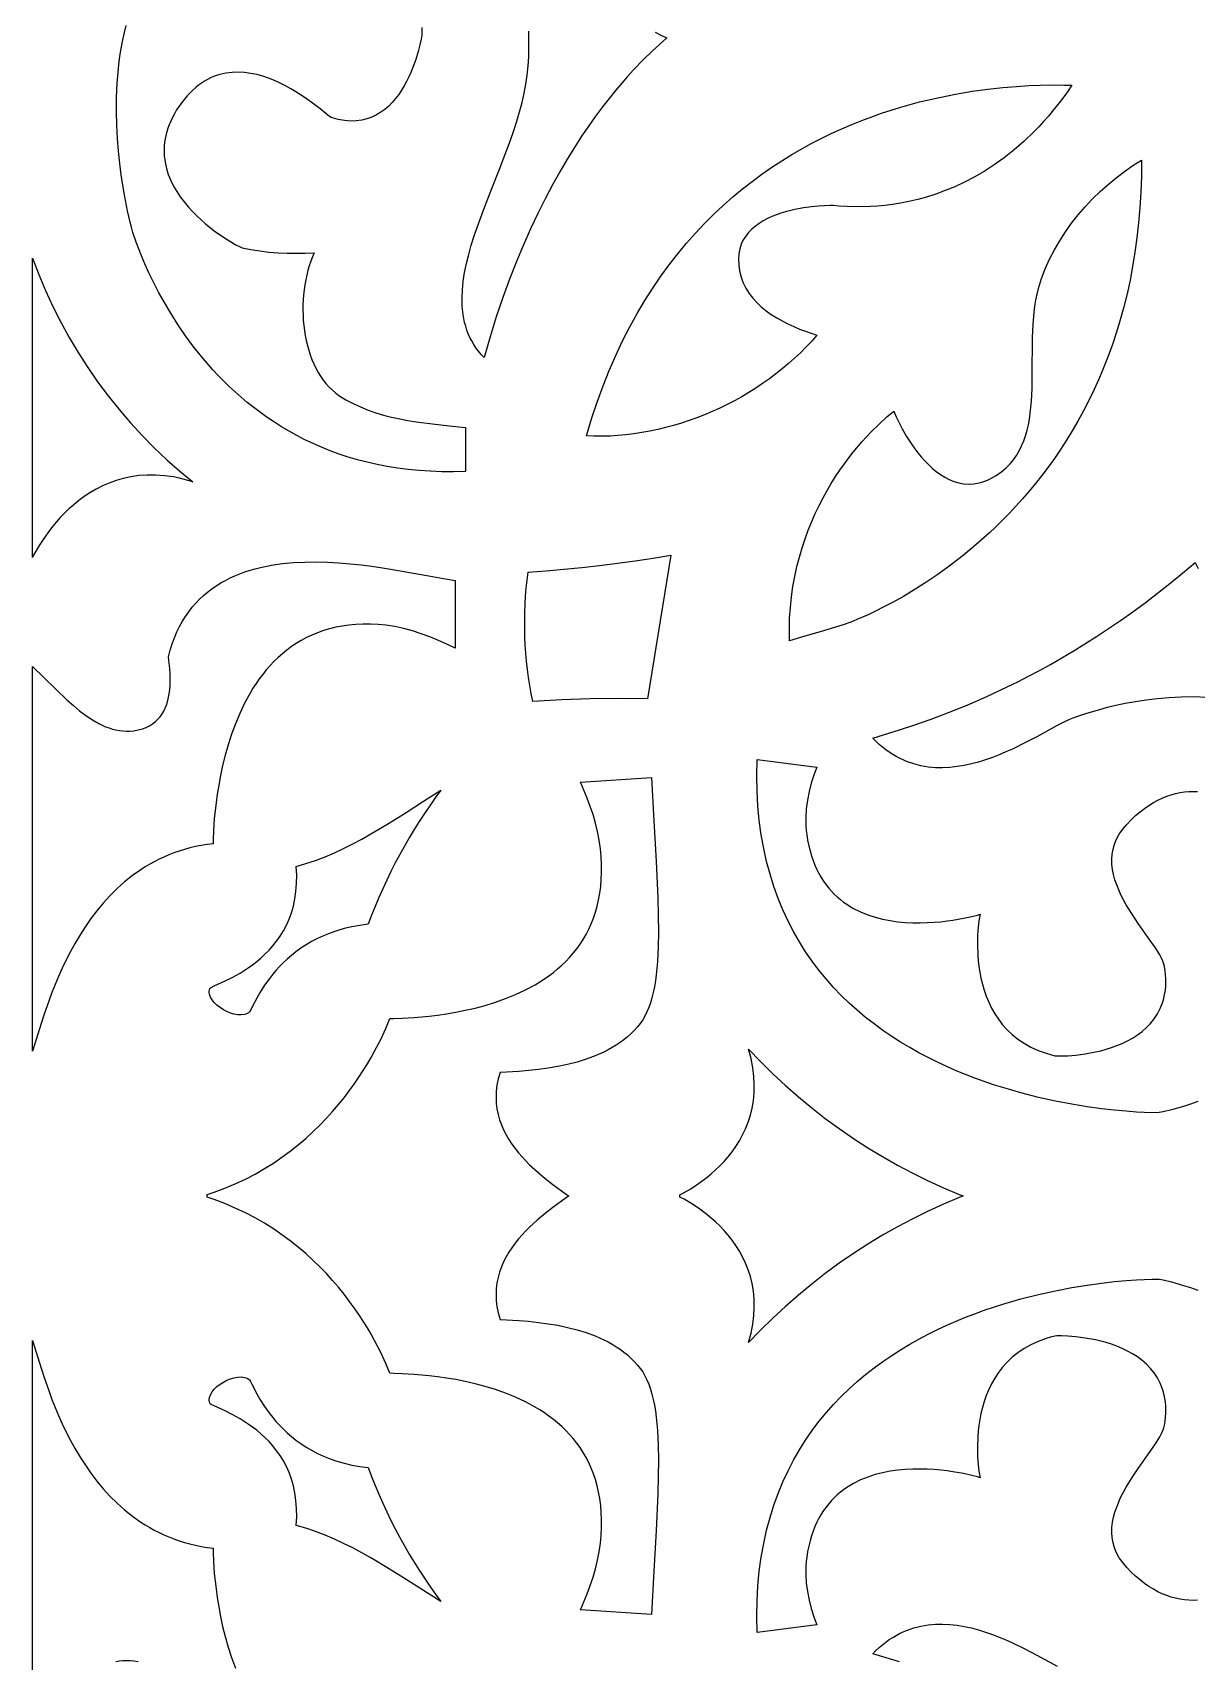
# Model space of a CAD drawing. Extents: x -270 to 270, y -847 to 847.
# Drawn here: x -67.5 to -10.8, y 245.7 to 325 of the extents above; entities that cross this region are included whole.
import ezdxf

# ---------------------------------------------------------------- set-up
doc = ezdxf.new("R2010")
doc.units = 0
doc.layers.add('LAYER_1', color=18, linetype='CONTINUOUS')

msp = doc.modelspace()

# ---------------------------------------------------------------- linework, layer by layer
at = {"layer": 'LAYER_1'}
for points in [[(-48.543, 325.215), (-48.538, 324.921), (-48.548, 324.829), (-48.581, 324.639), (-48.638, 324.369), (-48.724, 324.034), (-48.84, 323.65), (-48.99, 323.233), (-49.078, 323.018), (-49.176, 322.8), (-49.283, 322.582), (-49.401, 322.367), (-49.529, 322.155), (-49.668, 321.949), (-49.819, 321.751), (-49.98, 321.563), (-50.154, 321.387), (-50.34, 321.225), (-50.538, 321.08), (-50.75, 320.952), (-50.975, 320.844), (-51.213, 320.758), (-51.465, 320.697), (-51.732, 320.661), (-52.014, 320.654), (-52.31, 320.677), (-52.622, 320.732), (-52.95, 320.821), (-53.042, 320.883), (-53.224, 321.03), (-53.488, 321.242), (-53.824, 321.501), (-54.224, 321.788), (-54.679, 322.083), (-54.925, 322.229), (-55.181, 322.369), (-55.446, 322.502), (-55.72, 322.625), (-56.002, 322.737), (-56.29, 322.834), (-56.582, 322.915), (-56.879, 322.977), (-57.179, 323.017), (-57.481, 323.034), (-57.783, 323.024), (-58.085, 322.986), (-58.386, 322.918), (-58.536, 322.871), (-58.685, 322.816), (-58.833, 322.752), (-58.98, 322.679), (-59.125, 322.596), (-59.27, 322.504), (-59.413, 322.401), (-59.555, 322.288), (-59.694, 322.165), (-59.832, 322.03), (-59.969, 321.885), (-60.102, 321.727), (-60.234, 321.559), (-60.364, 321.377), (-60.483, 321.194), (-60.591, 321.013), (-60.688, 320.833), (-60.774, 320.655), (-60.848, 320.478), (-60.913, 320.303), (-60.967, 320.13), (-61.011, 319.958), (-61.046, 319.788), (-61.072, 319.621), (-61.088, 319.455), (-61.096, 319.29), (-61.088, 318.968), (-61.049, 318.654), (-60.981, 318.349), (-60.888, 318.053), (-60.771, 317.765), (-60.633, 317.488), (-60.477, 317.22), (-60.305, 316.963), (-60.12, 316.716), (-59.923, 316.481), (-59.718, 316.256), (-59.507, 316.044), (-59.293, 315.843), (-59.077, 315.655), (-58.651, 315.317), (-58.251, 315.032), (-57.895, 314.804), (-57.604, 314.634), (-57.397, 314.526), (-57.294, 314.483), (-56.862, 314.396), (-56.426, 314.329), (-55.987, 314.279), (-55.546, 314.246), (-55.104, 314.227), (-54.662, 314.221), (-54.22, 314.227), (-53.779, 314.242), (-53.868, 314.04), (-53.949, 313.83), (-54.023, 313.612), (-54.089, 313.389), (-54.147, 313.159), (-54.198, 312.925), (-54.241, 312.686), (-54.275, 312.444), (-54.302, 312.198), (-54.321, 311.95), (-54.332, 311.701), (-54.334, 311.45), (-54.328, 311.2), (-54.314, 310.95), (-54.292, 310.7), (-54.261, 310.453), (-54.222, 310.208), (-54.174, 309.967), (-54.118, 309.729), (-54.053, 309.495), (-53.979, 309.267), (-53.897, 309.045), (-53.806, 308.83), (-53.705, 308.621), (-53.596, 308.421), (-53.478, 308.229), (-53.351, 308.047), (-53.215, 307.875), (-53.069, 307.713), (-52.914, 307.563), (-52.75, 307.425), (-52.576, 307.3), (-52.237, 307.089), (-51.887, 306.901), (-51.528, 306.734), (-51.159, 306.587), (-50.783, 306.457), (-50.401, 306.343), (-50.012, 306.244), (-49.619, 306.158), (-49.222, 306.083), (-48.822, 306.017), (-48.018, 305.91), (-47.215, 305.822), (-46.42, 305.74), (-46.42, 303.597), (-47.003, 303.582), (-47.572, 303.583), (-48.129, 303.602), (-48.672, 303.638), (-49.203, 303.689), (-49.721, 303.755), (-50.227, 303.836), (-50.721, 303.931), (-51.202, 304.04), (-51.671, 304.162), (-52.128, 304.297), (-52.573, 304.444), (-53.007, 304.602), (-53.429, 304.772), (-53.839, 304.952), (-54.238, 305.142), (-54.626, 305.341), (-55.003, 305.549), (-55.369, 305.766), (-55.725, 305.99), (-56.069, 306.222), (-56.404, 306.46), (-56.727, 306.705), (-57.041, 306.955), (-57.344, 307.21), (-57.638, 307.47), (-57.921, 307.734), (-58.195, 308.002), (-58.459, 308.272), (-58.714, 308.546), (-59.196, 309.097), (-59.641, 309.652), (-60.051, 310.206), (-60.427, 310.755), (-60.77, 311.294), (-61.081, 311.82), (-61.361, 312.328), (-61.611, 312.814), (-61.832, 313.273), (-62.025, 313.702), (-62.192, 314.096), (-62.449, 314.76), (-62.611, 315.234), (-62.688, 315.482), (-62.754, 315.739), (-62.875, 316.277), (-63.025, 317.057), (-63.103, 317.526), (-63.179, 318.04), (-63.249, 318.595), (-63.311, 319.185), (-63.361, 319.807), (-63.395, 320.455), (-63.411, 321.124), (-63.406, 321.809), (-63.376, 322.505), (-63.318, 323.208), (-63.277, 323.56), (-63.228, 323.912), (-63.171, 324.263), (-63.105, 324.613), (-63.029, 324.96), (-62.944, 325.305)], [(-37.172, 324.99), (-36.875, 324.824), (-36.614, 324.703), (-36.99, 324.365), (-37.328, 324.055), (-37.75, 323.644), (-38.248, 323.127), (-38.521, 322.827), (-38.808, 322.5), (-39.109, 322.144), (-39.421, 321.758), (-39.744, 321.343), (-40.076, 320.897), (-40.416, 320.42), (-40.762, 319.912), (-41.113, 319.371), (-41.468, 318.797), (-41.825, 318.19), (-42.183, 317.549), (-42.54, 316.873), (-42.896, 316.162), (-43.248, 315.415), (-43.596, 314.632), (-43.938, 313.812), (-44.273, 312.955), (-44.599, 312.059), (-44.915, 311.124), (-45.22, 310.15), (-45.512, 309.137), (-45.654, 309.292), (-45.784, 309.452), (-45.904, 309.615), (-46.013, 309.782), (-46.111, 309.952), (-46.199, 310.125), (-46.278, 310.302), (-46.346, 310.482), (-46.406, 310.664), (-46.456, 310.85), (-46.498, 311.039), (-46.531, 311.231), (-46.573, 311.622), (-46.584, 312.023), (-46.567, 312.434), (-46.523, 312.854), (-46.456, 313.281), (-46.366, 313.716), (-46.257, 314.158), (-46.131, 314.606), (-45.989, 315.059), (-45.835, 315.517), (-45.496, 316.443), (-45.132, 317.379), (-44.76, 318.319), (-44.399, 319.259), (-44.228, 319.726), (-44.066, 320.191), (-43.915, 320.653), (-43.778, 321.111), (-43.657, 321.565), (-43.554, 322.013), (-43.471, 322.455), (-43.411, 322.891), (-43.367, 323.34), (-43.338, 323.779), (-43.324, 324.208), (-43.323, 324.627), (-43.335, 325.036)], [(-10.314, 292.595), (-10.941, 292.616), (-11.553, 292.61), (-12.147, 292.58), (-12.72, 292.531), (-13.269, 292.464), (-13.79, 292.384), (-14.281, 292.294), (-14.739, 292.197), (-15.16, 292.097), (-15.541, 291.996), (-16.174, 291.809), (-16.611, 291.662), (-16.829, 291.583), (-16.997, 291.515), (-17.181, 291.431), (-17.597, 291.219), (-18.597, 290.677), (-19.168, 290.379), (-19.777, 290.082), (-20.094, 289.939), (-20.419, 289.803), (-20.75, 289.674), (-21.086, 289.556), (-21.428, 289.45), (-21.773, 289.358), (-22.122, 289.281), (-22.473, 289.223), (-22.825, 289.184), (-23.179, 289.167), (-23.532, 289.174), (-23.885, 289.206), (-24.236, 289.266), (-24.585, 289.355), (-24.931, 289.476), (-25.102, 289.548), (-25.272, 289.63), (-25.441, 289.72), (-25.609, 289.819), (-25.775, 289.927), (-25.94, 290.045), (-26.103, 290.173), (-26.265, 290.31), (-26.424, 290.458), (-26.582, 290.616), (-25.28, 291.012), (-24.537, 291.257), (-23.737, 291.538), (-22.884, 291.858), (-21.98, 292.224), (-21.028, 292.637), (-20.033, 293.102), (-19.52, 293.355), (-18.997, 293.623), (-18.465, 293.906), (-17.924, 294.204), (-17.374, 294.518), (-16.816, 294.849), (-16.251, 295.196), (-15.678, 295.561), (-15.098, 295.944), (-14.512, 296.346), (-13.919, 296.766), (-13.321, 297.206), (-12.717, 297.665), (-12.109, 298.145), (-11.496, 298.646), (-10.879, 299.168), (-10.727, 298.874)], [(-10.741, 272.916), (-11.112, 272.788), (-11.452, 272.678), (-12.028, 272.513), (-12.431, 272.414), (-12.628, 272.379), (-12.995, 272.377), (-13.74, 272.408), (-14.236, 272.444), (-14.805, 272.497), (-15.44, 272.569), (-16.135, 272.666), (-16.881, 272.788), (-17.673, 272.939), (-18.502, 273.122), (-19.362, 273.34), (-20.247, 273.596), (-20.696, 273.739), (-21.148, 273.892), (-21.602, 274.057), (-22.058, 274.233), (-22.515, 274.42), (-22.972, 274.62), (-23.428, 274.832), (-23.881, 275.057), (-24.332, 275.295), (-24.779, 275.546), (-25.222, 275.812), (-25.659, 276.091), (-26.089, 276.385), (-26.513, 276.695), (-26.928, 277.019), (-27.334, 277.36), (-27.731, 277.716), (-28.116, 278.089), (-28.49, 278.479), (-28.852, 278.886), (-29.2, 279.31), (-29.534, 279.753), (-29.852, 280.213), (-30.155, 280.693), (-30.441, 281.191), (-30.708, 281.709), (-30.958, 282.247), (-31.187, 282.805), (-31.396, 283.383), (-31.584, 283.983), (-31.75, 284.603), (-31.892, 285.245), (-32.011, 285.909), (-32.105, 286.596), (-32.173, 287.305), (-32.214, 288.038), (-32.228, 288.794), (-32.213, 289.573), (-29.302, 289.206), (-29.449, 288.816), (-29.576, 288.415), (-29.682, 288.006), (-29.763, 287.59), (-29.817, 287.17), (-29.842, 286.75), (-29.836, 286.331), (-29.82, 286.123), (-29.796, 285.917), (-29.751, 285.64), (-29.697, 285.375), (-29.635, 285.122), (-29.564, 284.879), (-29.485, 284.647), (-29.397, 284.427), (-29.303, 284.216), (-29.201, 284.016), (-29.091, 283.825), (-28.976, 283.645), (-28.854, 283.474), (-28.725, 283.312), (-28.591, 283.159), (-28.452, 283.015), (-28.307, 282.88), (-28.158, 282.753), (-28.004, 282.634), (-27.846, 282.523), (-27.684, 282.42), (-27.518, 282.325), (-27.178, 282.155), (-26.826, 282.012), (-26.466, 281.895), (-26.101, 281.801), (-25.732, 281.728), (-25.363, 281.676), (-24.995, 281.642), (-24.631, 281.623), (-24.274, 281.619), (-23.926, 281.628), (-23.589, 281.647), (-23.266, 281.675), (-22.96, 281.71), (-22.673, 281.751), (-22.165, 281.839), (-21.763, 281.927), (-21.485, 282), (-21.352, 282.041), (-21.411, 281.72), (-21.447, 281.409), (-21.474, 281.017), (-21.484, 280.558), (-21.466, 280.046), (-21.444, 279.775), (-21.412, 279.495), (-21.368, 279.21), (-21.311, 278.92), (-21.24, 278.628), (-21.155, 278.335), (-21.053, 278.044), (-20.934, 277.755), (-20.796, 277.47), (-20.638, 277.192), (-20.459, 276.922), (-20.258, 276.662), (-20.034, 276.413), (-19.785, 276.178), (-19.511, 275.958), (-19.21, 275.755), (-18.88, 275.571), (-18.522, 275.408), (-18.133, 275.267), (-17.926, 275.205), (-17.712, 275.15), (-17.608, 275.141), (-17.39, 275.14), (-17.076, 275.152), (-16.683, 275.185), (-16.231, 275.244), (-15.735, 275.336), (-15.477, 275.396), (-15.215, 275.467), (-14.952, 275.55), (-14.689, 275.645), (-14.428, 275.752), (-14.173, 275.874), (-13.924, 276.011), (-13.685, 276.162), (-13.458, 276.331), (-13.245, 276.516), (-13.048, 276.719), (-12.869, 276.941), (-12.71, 277.182), (-12.575, 277.444), (-12.464, 277.727), (-12.419, 277.877), (-12.381, 278.032), (-12.35, 278.193), (-12.327, 278.359), (-12.312, 278.532), (-12.305, 278.711), (-12.307, 278.895), (-12.317, 279.086), (-12.336, 279.283), (-12.365, 279.487), (-12.396, 279.614), (-12.446, 279.751), (-12.515, 279.899), (-12.6, 280.055), (-12.812, 280.395), (-13.068, 280.767), (-13.653, 281.592), (-13.952, 282.039), (-14.237, 282.503), (-14.369, 282.74), (-14.491, 282.981), (-14.603, 283.224), (-14.701, 283.469), (-14.785, 283.716), (-14.853, 283.965), (-14.901, 284.214), (-14.93, 284.463), (-14.936, 284.712), (-14.919, 284.961), (-14.876, 285.208), (-14.805, 285.454), (-14.705, 285.698), (-14.573, 285.94), (-14.408, 286.179), (-14.209, 286.415), (-13.994, 286.635), (-13.779, 286.838), (-13.563, 287.022), (-13.346, 287.19), (-13.129, 287.34), (-12.912, 287.474), (-12.695, 287.592), (-12.478, 287.694), (-12.261, 287.782), (-12.044, 287.855), (-11.828, 287.913), (-11.612, 287.958), (-11.397, 287.99), (-11.183, 288.01), (-10.97, 288.017), (-10.758, 288.012)], [(-10.758, 248.637), (-10.97, 248.632), (-11.183, 248.639), (-11.397, 248.658), (-11.612, 248.69), (-11.828, 248.735), (-12.044, 248.794), (-12.261, 248.867), (-12.478, 248.954), (-12.695, 249.057), (-12.912, 249.175), (-13.129, 249.309), (-13.346, 249.459), (-13.563, 249.626), (-13.779, 249.811), (-13.994, 250.013), (-14.209, 250.234), (-14.408, 250.47), (-14.573, 250.708), (-14.705, 250.95), (-14.805, 251.194), (-14.876, 251.44), (-14.919, 251.688), (-14.936, 251.936), (-14.93, 252.186), (-14.901, 252.435), (-14.853, 252.684), (-14.785, 252.932), (-14.701, 253.179), (-14.603, 253.424), (-14.491, 253.667), (-14.369, 253.908), (-14.237, 254.146), (-13.952, 254.61), (-13.653, 255.056), (-13.068, 255.882), (-12.812, 256.254), (-12.6, 256.593), (-12.515, 256.75), (-12.446, 256.897), (-12.396, 257.035), (-12.365, 257.162), (-12.336, 257.365), (-12.317, 257.563), (-12.307, 257.753), (-12.305, 257.938), (-12.312, 258.116), (-12.327, 258.289), (-12.35, 258.456), (-12.381, 258.617), (-12.419, 258.772), (-12.464, 258.921), (-12.575, 259.204), (-12.71, 259.466), (-12.869, 259.707), (-13.048, 259.929), (-13.245, 260.133), (-13.458, 260.318), (-13.685, 260.486), (-13.924, 260.638), (-14.173, 260.774), (-14.428, 260.896), (-14.689, 261.004), (-14.952, 261.099), (-15.215, 261.181), (-15.477, 261.252), (-15.735, 261.313), (-16.231, 261.405), (-16.683, 261.464), (-17.076, 261.496), (-17.39, 261.508), (-17.608, 261.507), (-17.712, 261.499), (-17.926, 261.443), (-18.133, 261.382), (-18.522, 261.241), (-18.88, 261.077), (-19.21, 260.893), (-19.511, 260.69), (-19.785, 260.47), (-20.034, 260.235), (-20.258, 259.987), (-20.459, 259.727), (-20.638, 259.457), (-20.796, 259.179), (-20.934, 258.894), (-21.053, 258.605), (-21.155, 258.313), (-21.24, 258.02), (-21.311, 257.728), (-21.368, 257.438), (-21.412, 257.153), (-21.444, 256.874), (-21.466, 256.603), (-21.484, 256.091), (-21.474, 255.632), (-21.447, 255.239), (-21.411, 254.929), (-21.352, 254.607), (-21.485, 254.649), (-21.763, 254.721), (-22.165, 254.809), (-22.673, 254.898), (-22.96, 254.938), (-23.266, 254.973), (-23.589, 255.002), (-23.926, 255.021), (-24.274, 255.029), (-24.631, 255.025), (-24.995, 255.007), (-25.363, 254.973), (-25.732, 254.92), (-26.101, 254.848), (-26.466, 254.754), (-26.826, 254.636), (-27.178, 254.494), (-27.518, 254.324), (-27.684, 254.228), (-27.846, 254.125), (-28.004, 254.014), (-28.158, 253.895), (-28.307, 253.769), (-28.452, 253.633), (-28.591, 253.489), (-28.725, 253.337), (-28.854, 253.175), (-28.976, 253.004), (-29.091, 252.823), (-29.201, 252.633), (-29.303, 252.433), (-29.397, 252.222), (-29.485, 252.001), (-29.564, 251.769), (-29.635, 251.527), (-29.697, 251.273), (-29.751, 251.008), (-29.796, 250.732), (-29.82, 250.525), (-29.836, 250.317), (-29.842, 249.898), (-29.817, 249.478), (-29.763, 249.059), (-29.682, 248.643), (-29.576, 248.233), (-29.449, 247.833), (-29.302, 247.443), (-32.213, 247.075), (-32.228, 247.855), (-32.214, 248.611), (-32.173, 249.343), (-32.105, 250.053), (-32.011, 250.739), (-31.892, 251.403), (-31.75, 252.045), (-31.584, 252.666), (-31.396, 253.265), (-31.187, 253.844), (-30.958, 254.402), (-30.708, 254.939), (-30.441, 255.457), (-30.155, 255.956), (-29.852, 256.435), (-29.534, 256.896), (-29.2, 257.338), (-28.852, 257.763), (-28.49, 258.17), (-28.116, 258.56), (-27.731, 258.933), (-27.334, 259.289), (-26.928, 259.629), (-26.513, 259.954), (-26.089, 260.263), (-25.659, 260.557), (-25.222, 260.837), (-24.779, 261.102), (-24.332, 261.354), (-23.881, 261.592), (-23.428, 261.816), (-22.972, 262.028), (-22.515, 262.228), (-22.058, 262.416), (-21.602, 262.591), (-21.148, 262.756), (-20.696, 262.91), (-20.247, 263.053), (-19.362, 263.309), (-18.502, 263.527), (-17.673, 263.71), (-16.881, 263.861), (-16.135, 263.983), (-15.44, 264.079), (-14.805, 264.152), (-14.236, 264.205), (-13.74, 264.24), (-12.995, 264.272), (-12.628, 264.27), (-12.431, 264.234), (-12.028, 264.136), (-11.452, 263.97), (-11.112, 263.86), (-10.741, 263.732)], [(-67.5, 242.554), (-67.5, 261.28), (-67.167, 260.193), (-66.952, 259.527), (-66.698, 258.801), (-66.554, 258.42), (-66.399, 258.03), (-66.231, 257.633), (-66.051, 257.231), (-65.856, 256.826), (-65.648, 256.419), (-65.424, 256.014), (-65.185, 255.611), (-64.929, 255.213), (-64.657, 254.822), (-64.367, 254.439), (-64.059, 254.068), (-63.732, 253.709), (-63.386, 253.365), (-63.019, 253.038), (-62.632, 252.729), (-62.224, 252.441), (-62.011, 252.306), (-61.793, 252.176), (-61.57, 252.053), (-61.34, 251.936), (-61.105, 251.826), (-60.864, 251.723), (-60.616, 251.626), (-60.363, 251.538), (-60.104, 251.457), (-59.838, 251.384), (-59.566, 251.319), (-59.288, 251.262), (-59.003, 251.214), (-58.712, 251.175), (-58.708, 250.97), (-58.691, 250.549), (-58.648, 249.944), (-58.566, 249.19), (-58.508, 248.767), (-58.435, 248.319), (-58.347, 247.851), (-58.242, 247.365), (-58.119, 246.867), (-57.976, 246.361), (-57.811, 245.851), (-57.623, 245.34)], [(-25.28, 245.636), (-26.582, 246.032), (-26.424, 246.19), (-26.265, 246.338), (-26.103, 246.476), (-25.94, 246.604), (-25.775, 246.722), (-25.609, 246.83), (-25.441, 246.929), (-25.272, 247.019), (-25.102, 247.1), (-24.931, 247.173), (-24.585, 247.293), (-24.236, 247.383), (-23.885, 247.442), (-23.532, 247.475), (-23.179, 247.481), (-22.825, 247.464), (-22.473, 247.426), (-22.122, 247.367), (-21.773, 247.291), (-21.428, 247.199), (-21.086, 247.093), (-20.75, 246.974), (-20.419, 246.846), (-20.094, 246.709), (-19.777, 246.567), (-19.168, 246.27), (-18.597, 245.971), (-17.597, 245.43)], [(-62.352, 245.636), (-62.569, 245.674), (-62.747, 245.691), (-62.923, 245.696), (-63.097, 245.687), (-63.269, 245.667), (-63.44, 245.636)]]:
    msp.add_lwpolyline(points, dxfattribs=at)
for points in [[(-17.245, 322.409), (-16.879, 322.403), (-17.103, 322.079), (-17.33, 321.767), (-17.56, 321.466), (-17.791, 321.177), (-18.024, 320.899), (-18.26, 320.631), (-18.496, 320.375), (-18.734, 320.129), (-19.214, 319.669), (-19.697, 319.248), (-20.182, 318.865), (-20.667, 318.518), (-21.152, 318.205), (-21.634, 317.926), (-22.112, 317.677), (-22.584, 317.458), (-23.05, 317.266), (-23.508, 317.099), (-23.956, 316.957), (-24.392, 316.838), (-24.816, 316.739), (-25.226, 316.658), (-25.62, 316.595), (-25.997, 316.547), (-26.356, 316.513), (-26.695, 316.491), (-27.306, 316.476), (-27.82, 316.487), (-28.225, 316.512), (-28.509, 316.536), (-28.661, 316.545), (-28.941, 316.535), (-29.215, 316.517), (-29.557, 316.483), (-29.95, 316.428), (-30.378, 316.348), (-30.825, 316.238), (-31.05, 316.17), (-31.274, 316.092), (-31.494, 316.004), (-31.709, 315.906), (-31.916, 315.796), (-32.114, 315.674), (-32.299, 315.54), (-32.471, 315.392), (-32.628, 315.231), (-32.766, 315.055), (-32.885, 314.864), (-32.981, 314.657), (-33.054, 314.434), (-33.101, 314.194), (-33.119, 313.937), (-33.108, 313.662), (-33.064, 313.367), (-32.987, 313.054), (-32.941, 312.913), (-32.887, 312.776), (-32.759, 312.514), (-32.605, 312.267), (-32.427, 312.035), (-32.227, 311.816), (-32.008, 311.611), (-31.772, 311.42), (-31.522, 311.241), (-31.26, 311.075), (-30.989, 310.921), (-30.711, 310.78), (-30.427, 310.649), (-30.142, 310.53), (-29.857, 310.422), (-29.296, 310.236), (-29.554, 309.942), (-29.821, 309.657), (-30.099, 309.378), (-30.386, 309.107), (-30.681, 308.844), (-30.985, 308.589), (-31.297, 308.342), (-31.617, 308.104), (-31.944, 307.873), (-32.278, 307.652), (-32.618, 307.439), (-32.964, 307.235), (-33.316, 307.041), (-33.673, 306.855), (-34.034, 306.68), (-34.4, 306.514), (-34.771, 306.358), (-35.144, 306.212), (-35.521, 306.076), (-35.901, 305.951), (-36.283, 305.836), (-36.667, 305.732), (-37.052, 305.639), (-37.439, 305.557), (-37.826, 305.487), (-38.214, 305.428), (-38.601, 305.38), (-38.989, 305.345), (-39.375, 305.321), (-39.76, 305.31), (-40.143, 305.311), (-40.525, 305.325), (-40.272, 306.164), (-40.002, 306.975), (-39.716, 307.759), (-39.414, 308.516), (-39.096, 309.246), (-38.763, 309.951), (-38.417, 310.63), (-38.057, 311.284), (-37.684, 311.913), (-37.299, 312.518), (-36.903, 313.1), (-36.496, 313.659), (-36.079, 314.194), (-35.652, 314.708), (-35.217, 315.2), (-34.774, 315.67), (-34.323, 316.12), (-33.865, 316.549), (-33.401, 316.959), (-32.932, 317.349), (-32.458, 317.72), (-31.98, 318.072), (-31.498, 318.407), (-31.013, 318.724), (-30.527, 319.024), (-30.038, 319.307), (-29.549, 319.574), (-29.06, 319.826), (-28.571, 320.062), (-28.083, 320.284), (-27.597, 320.491), (-27.114, 320.685), (-26.633, 320.865), (-26.157, 321.032), (-25.684, 321.187), (-25.217, 321.33), (-24.756, 321.462), (-24.301, 321.583), (-23.412, 321.793), (-22.558, 321.965), (-21.742, 322.102), (-20.97, 322.209), (-20.248, 322.289), (-19.58, 322.345), (-18.972, 322.382), (-18.429, 322.403), (-17.957, 322.412)], [(-13.496, 317.959), (-13.523, 317.186), (-13.568, 316.431), (-13.631, 315.692), (-13.711, 314.971), (-13.809, 314.266), (-13.922, 313.577), (-14.05, 312.905), (-14.194, 312.249), (-14.352, 311.609), (-14.524, 310.984), (-14.709, 310.375), (-14.906, 309.782), (-15.116, 309.204), (-15.336, 308.641), (-15.568, 308.094), (-15.81, 307.561), (-16.061, 307.042), (-16.321, 306.539), (-16.59, 306.049), (-16.866, 305.574), (-17.149, 305.113), (-17.44, 304.666), (-17.736, 304.232), (-18.037, 303.812), (-18.343, 303.405), (-18.654, 303.012), (-18.968, 302.631), (-19.285, 302.264), (-19.605, 301.909), (-19.926, 301.567), (-20.249, 301.237), (-20.572, 300.919), (-20.895, 300.614), (-21.539, 300.038), (-22.176, 299.509), (-22.802, 299.025), (-23.41, 298.585), (-23.998, 298.188), (-24.559, 297.832), (-25.089, 297.515), (-25.584, 297.237), (-26.039, 296.997), (-26.448, 296.792), (-26.807, 296.623), (-27.356, 296.383), (-27.649, 296.266), (-28.016, 296.131), (-28.387, 296.008), (-29.135, 295.784), (-29.888, 295.574), (-30.639, 295.357), (-30.643, 295.911), (-30.627, 296.452), (-30.591, 296.98), (-30.537, 297.496), (-30.465, 297.999), (-30.377, 298.489), (-30.273, 298.966), (-30.155, 299.43), (-30.023, 299.881), (-29.878, 300.319), (-29.722, 300.744), (-29.555, 301.155), (-29.379, 301.554), (-29.195, 301.939), (-29.003, 302.31), (-28.804, 302.668), (-28.6, 303.013), (-28.391, 303.344), (-28.179, 303.662), (-27.964, 303.966), (-27.748, 304.257), (-27.531, 304.534), (-27.1, 305.046), (-26.679, 305.503), (-26.276, 305.904), (-25.9, 306.249), (-25.557, 306.538), (-25.525, 306.445), (-25.444, 306.257), (-25.317, 305.99), (-25.145, 305.664), (-24.931, 305.294), (-24.676, 304.901), (-24.534, 304.701), (-24.383, 304.502), (-24.222, 304.305), (-24.052, 304.114), (-23.873, 303.93), (-23.686, 303.756), (-23.49, 303.593), (-23.286, 303.445), (-23.075, 303.314), (-22.856, 303.201), (-22.629, 303.109), (-22.395, 303.04), (-22.154, 302.997), (-21.907, 302.981), (-21.653, 302.996), (-21.393, 303.042), (-21.26, 303.078), (-21.126, 303.123), (-20.991, 303.177), (-20.854, 303.241), (-20.716, 303.314), (-20.577, 303.397), (-20.294, 303.595), (-20.085, 303.771), (-19.896, 303.959), (-19.727, 304.161), (-19.577, 304.374), (-19.444, 304.599), (-19.328, 304.835), (-19.226, 305.08), (-19.139, 305.335), (-19.065, 305.599), (-19.003, 305.87), (-18.952, 306.149), (-18.911, 306.434), (-18.854, 307.022), (-18.824, 307.629), (-18.809, 308.876), (-18.807, 309.505), (-18.797, 310.132), (-18.771, 310.75), (-18.719, 311.354), (-18.681, 311.649), (-18.634, 311.939), (-18.576, 312.223), (-18.507, 312.499), (-18.356, 312.985), (-18.176, 313.461), (-17.969, 313.929), (-17.735, 314.385), (-17.477, 314.831), (-17.196, 315.265), (-16.894, 315.685), (-16.573, 316.092), (-16.233, 316.485), (-15.877, 316.861), (-15.507, 317.222), (-15.123, 317.565), (-14.728, 317.89), (-14.322, 318.196), (-13.909, 318.483), (-13.489, 318.748)], [(-67.2, 313.184), (-66.871, 312.401), (-66.513, 311.628), (-66.128, 310.866), (-65.716, 310.117), (-65.278, 309.382), (-64.816, 308.663), (-64.33, 307.96), (-63.82, 307.275), (-63.289, 306.609), (-62.736, 305.964), (-62.164, 305.34), (-61.572, 304.74), (-60.962, 304.163), (-60.334, 303.613), (-59.69, 303.089), (-59.931, 303.163), (-60.168, 303.226), (-60.402, 303.281), (-60.631, 303.326), (-61.078, 303.39), (-61.51, 303.421), (-61.926, 303.421), (-62.326, 303.393), (-62.712, 303.337), (-63.081, 303.256), (-63.436, 303.153), (-63.776, 303.03), (-64.1, 302.888), (-64.409, 302.73), (-64.703, 302.558), (-64.982, 302.374), (-65.246, 302.18), (-65.495, 301.978), (-65.73, 301.77), (-65.949, 301.559), (-66.154, 301.346), (-66.344, 301.134), (-66.52, 300.925), (-66.681, 300.721), (-66.959, 300.335), (-67.18, 299.994), (-67.343, 299.716), (-67.45, 299.516), (-67.5, 299.411), (-67.5, 313.976)], [(-53.13, 299.179), (-52.58, 299.149), (-52.035, 299.105), (-51.499, 299.048), (-50.974, 298.982), (-50.463, 298.908), (-49.968, 298.829), (-49.038, 298.665), (-48.206, 298.508), (-47.494, 298.376), (-46.924, 298.29), (-46.924, 294.994), (-47.326, 295.187), (-47.734, 295.371), (-48.147, 295.542), (-48.566, 295.698), (-48.99, 295.836), (-49.418, 295.952), (-49.851, 296.043), (-50.288, 296.106), (-50.672, 296.141), (-51.045, 296.158), (-51.406, 296.159), (-51.755, 296.144), (-52.093, 296.113), (-52.42, 296.068), (-52.736, 296.008), (-53.042, 295.933), (-53.336, 295.846), (-53.621, 295.745), (-53.895, 295.632), (-54.159, 295.507), (-54.413, 295.371), (-54.658, 295.224), (-54.893, 295.067), (-55.119, 294.899), (-55.335, 294.723), (-55.543, 294.537), (-55.742, 294.344), (-55.933, 294.142), (-56.115, 293.933), (-56.29, 293.718), (-56.456, 293.496), (-56.614, 293.269), (-56.765, 293.037), (-56.908, 292.8), (-57.174, 292.314), (-57.411, 291.815), (-57.623, 291.309), (-57.811, 290.798), (-57.976, 290.287), (-58.119, 289.781), (-58.242, 289.283), (-58.347, 288.798), (-58.435, 288.329), (-58.508, 287.881), (-58.566, 287.458), (-58.648, 286.704), (-58.691, 286.1), (-58.708, 285.679), (-58.712, 285.473), (-59.003, 285.434), (-59.288, 285.386), (-59.566, 285.33), (-59.838, 285.265), (-60.104, 285.192), (-60.363, 285.111), (-60.616, 285.022), (-60.864, 284.926), (-61.105, 284.823), (-61.34, 284.712), (-61.57, 284.596), (-61.793, 284.472), (-62.011, 284.343), (-62.224, 284.207), (-62.632, 283.919), (-63.019, 283.611), (-63.386, 283.284), (-63.732, 282.94), (-64.059, 282.581), (-64.367, 282.209), (-64.657, 281.827), (-64.929, 281.436), (-65.185, 281.038), (-65.424, 280.635), (-65.648, 280.229), (-65.856, 279.823), (-66.051, 279.417), (-66.231, 279.015), (-66.399, 278.618), (-66.554, 278.228), (-66.698, 277.847), (-66.952, 277.121), (-67.167, 276.455), (-67.5, 275.368), (-67.5, 294.094), (-66.951, 293.57), (-66.388, 293.013), (-65.807, 292.459), (-65.51, 292.194), (-65.208, 291.944), (-64.9, 291.711), (-64.586, 291.502), (-64.267, 291.319), (-64.105, 291.24), (-63.941, 291.169), (-63.776, 291.107), (-63.609, 291.055), (-63.44, 291.013), (-63.269, 290.981), (-63.097, 290.961), (-62.923, 290.953), (-62.747, 290.957), (-62.569, 290.974), (-62.352, 291.012), (-62.152, 291.066), (-61.97, 291.134), (-61.804, 291.216), (-61.654, 291.31), (-61.518, 291.415), (-61.397, 291.53), (-61.29, 291.654), (-61.195, 291.787), (-61.112, 291.926), (-61.041, 292.071), (-60.981, 292.221), (-60.93, 292.375), (-60.888, 292.531), (-60.83, 292.848), (-60.799, 293.162), (-60.791, 293.465), (-60.799, 293.749), (-60.817, 294.005), (-60.862, 294.399), (-60.879, 294.578), (-60.792, 294.9), (-60.694, 295.208), (-60.585, 295.501), (-60.466, 295.781), (-60.336, 296.047), (-60.197, 296.3), (-60.048, 296.54), (-59.89, 296.767), (-59.723, 296.982), (-59.547, 297.185), (-59.364, 297.377), (-59.172, 297.556), (-58.974, 297.725), (-58.768, 297.882), (-58.555, 298.029), (-58.336, 298.166), (-58.111, 298.292), (-57.88, 298.409), (-57.644, 298.517), (-57.403, 298.615), (-57.157, 298.704), (-56.906, 298.785), (-56.652, 298.858), (-56.394, 298.922), (-55.868, 299.028), (-55.331, 299.106), (-54.786, 299.158), (-54.235, 299.185), (-53.683, 299.192)], [(-37.549, 292.519), (-38.947, 292.534), (-40.345, 292.519), (-41.743, 292.475), (-43.139, 292.401), (-43.216, 292.787), (-43.284, 293.176), (-43.345, 293.566), (-43.396, 293.958), (-43.44, 294.352), (-43.475, 294.747), (-43.502, 295.143), (-43.52, 295.539), (-43.53, 295.936), (-43.532, 296.333), (-43.525, 296.729), (-43.51, 297.125), (-43.486, 297.52), (-43.454, 297.914), (-43.414, 298.307), (-43.365, 298.698), (-42.493, 298.761), (-41.622, 298.836), (-40.752, 298.922), (-39.882, 299.02), (-39.014, 299.128), (-38.148, 299.248), (-37.283, 299.379), (-36.42, 299.522)], [(-37.238, 286.592), (-37.127, 284.627), (-37.046, 282.818), (-37.024, 281.978), (-37.018, 281.184), (-37.032, 280.437), (-37.067, 279.74), (-37.128, 279.095), (-37.168, 278.793), (-37.216, 278.505), (-37.271, 278.23), (-37.334, 277.97), (-37.406, 277.725), (-37.486, 277.494), (-37.576, 277.279), (-37.675, 277.079), (-37.783, 276.894), (-37.902, 276.726), (-38.047, 276.548), (-38.201, 276.379), (-38.362, 276.219), (-38.53, 276.068), (-38.705, 275.925), (-38.887, 275.79), (-39.074, 275.664), (-39.268, 275.545), (-39.467, 275.433), (-39.671, 275.329), (-40.093, 275.141), (-40.532, 274.978), (-40.983, 274.839), (-41.446, 274.722), (-41.915, 274.625), (-42.39, 274.545), (-42.866, 274.48), (-43.342, 274.429), (-43.814, 274.39), (-44.734, 274.337), (-44.823, 274.023), (-44.883, 273.715), (-44.918, 273.416), (-44.929, 273.124), (-44.916, 272.84), (-44.882, 272.564), (-44.828, 272.295), (-44.754, 272.034), (-44.664, 271.781), (-44.557, 271.535), (-44.435, 271.297), (-44.301, 271.066), (-44.154, 270.844), (-43.997, 270.628), (-43.831, 270.42), (-43.657, 270.22), (-43.477, 270.027), (-43.293, 269.842), (-42.914, 269.494), (-42.533, 269.177), (-42.161, 268.888), (-41.489, 268.401), (-41.385, 268.324), (-41.489, 268.247), (-42.161, 267.76), (-42.533, 267.472), (-42.914, 267.154), (-43.293, 266.806), (-43.477, 266.621), (-43.657, 266.428), (-43.831, 266.228), (-43.997, 266.02), (-44.154, 265.805), (-44.301, 265.582), (-44.435, 265.352), (-44.557, 265.113), (-44.664, 264.868), (-44.754, 264.614), (-44.828, 264.353), (-44.882, 264.085), (-44.916, 263.808), (-44.929, 263.524), (-44.918, 263.233), (-44.883, 262.933), (-44.823, 262.626), (-44.734, 262.311), (-43.814, 262.259), (-43.342, 262.219), (-42.866, 262.168), (-42.39, 262.104), (-41.915, 262.024), (-41.446, 261.926), (-40.983, 261.809), (-40.532, 261.67), (-40.093, 261.508), (-39.671, 261.32), (-39.467, 261.215), (-39.268, 261.104), (-39.074, 260.985), (-38.887, 260.858), (-38.705, 260.724), (-38.53, 260.581), (-38.362, 260.43), (-38.201, 260.27), (-38.047, 260.101), (-37.902, 259.923), (-37.783, 259.754), (-37.675, 259.57), (-37.576, 259.37), (-37.486, 259.154), (-37.406, 258.924), (-37.334, 258.678), (-37.271, 258.418), (-37.216, 258.144), (-37.168, 257.855), (-37.128, 257.553), (-37.067, 256.908), (-37.032, 256.211), (-37.018, 255.465), (-37.024, 254.67), (-37.046, 253.83), (-37.127, 252.022), (-37.238, 250.057), (-37.358, 247.952), (-40.816, 248.173), (-40.649, 248.563), (-40.49, 248.957), (-40.341, 249.357), (-40.205, 249.762), (-40.085, 250.171), (-39.983, 250.584), (-39.901, 251.002), (-39.843, 251.423), (-39.808, 251.815), (-39.79, 252.195), (-39.788, 252.562), (-39.802, 252.917), (-39.83, 253.259), (-39.873, 253.59), (-39.931, 253.909), (-40.002, 254.217), (-40.085, 254.514), (-40.182, 254.799), (-40.29, 255.074), (-40.411, 255.338), (-40.542, 255.592), (-40.684, 255.836), (-40.835, 256.069), (-40.997, 256.293), (-41.167, 256.508), (-41.346, 256.713), (-41.533, 256.908), (-41.727, 257.095), (-41.929, 257.274), (-42.137, 257.443), (-42.351, 257.605), (-42.571, 257.758), (-42.795, 257.904), (-43.024, 258.042), (-43.494, 258.296), (-43.976, 258.521), (-44.466, 258.72), (-44.959, 258.895), (-45.453, 259.046), (-45.943, 259.177), (-46.424, 259.287), (-46.893, 259.38), (-47.346, 259.456), (-47.779, 259.517), (-48.188, 259.566), (-48.916, 259.631), (-49.499, 259.664), (-49.905, 259.68), (-50.1, 259.69), (-50.295, 260.167), (-50.54, 260.701), (-50.839, 261.282), (-51.009, 261.587), (-51.193, 261.9), (-51.391, 262.22), (-51.604, 262.546), (-51.831, 262.876), (-52.073, 263.208), (-52.329, 263.543), (-52.602, 263.879), (-52.889, 264.214), (-53.192, 264.547), (-53.512, 264.877), (-53.847, 265.202), (-54.199, 265.523), (-54.567, 265.836), (-54.952, 266.141), (-55.354, 266.437), (-55.773, 266.723), (-56.21, 266.997), (-56.664, 267.257), (-57.136, 267.504), (-57.626, 267.735), (-58.135, 267.95), (-58.662, 268.146), (-59.003, 268.257), (-59.003, 268.391), (-58.662, 268.502), (-58.135, 268.699), (-57.626, 268.913), (-57.136, 269.144), (-56.664, 269.391), (-56.21, 269.652), (-55.773, 269.926), (-55.354, 270.211), (-54.952, 270.507), (-54.567, 270.813), (-54.199, 271.126), (-53.847, 271.446), (-53.512, 271.772), (-53.192, 272.102), (-52.889, 272.435), (-52.602, 272.77), (-52.329, 273.105), (-52.073, 273.44), (-51.831, 273.773), (-51.604, 274.103), (-51.391, 274.428), (-51.193, 274.748), (-51.009, 275.061), (-50.839, 275.366), (-50.54, 275.947), (-50.295, 276.481), (-50.1, 276.958), (-49.905, 276.969), (-49.499, 276.984), (-48.916, 277.018), (-48.188, 277.083), (-47.779, 277.131), (-47.346, 277.193), (-46.893, 277.269), (-46.424, 277.361), (-45.943, 277.472), (-45.453, 277.602), (-44.959, 277.754), (-44.466, 277.928), (-43.976, 278.127), (-43.494, 278.353), (-43.024, 278.607), (-42.795, 278.745), (-42.571, 278.89), (-42.351, 279.044), (-42.137, 279.205), (-41.929, 279.375), (-41.727, 279.553), (-41.533, 279.74), (-41.346, 279.936), (-41.167, 280.141), (-40.997, 280.355), (-40.835, 280.579), (-40.684, 280.813), (-40.542, 281.056), (-40.411, 281.31), (-40.29, 281.574), (-40.182, 281.849), (-40.085, 282.135), (-40.002, 282.431), (-39.931, 282.739), (-39.873, 283.058), (-39.83, 283.389), (-39.802, 283.732), (-39.788, 284.087), (-39.79, 284.454), (-39.808, 284.833), (-39.843, 285.226), (-39.901, 285.647), (-39.983, 286.064), (-40.085, 286.477), (-40.205, 286.887), (-40.341, 287.291), (-40.49, 287.691), (-40.649, 288.086), (-40.816, 288.476), (-37.358, 288.696)], [(-47.888, 287.7), (-48.156, 287.323), (-48.417, 286.941), (-48.671, 286.553), (-48.919, 286.159), (-49.159, 285.761), (-49.393, 285.358), (-49.619, 284.95), (-49.837, 284.538), (-50.049, 284.122), (-50.252, 283.702), (-50.448, 283.278), (-50.636, 282.851), (-50.816, 282.42), (-50.988, 281.986), (-51.151, 281.55), (-51.56, 281.497), (-51.95, 281.426), (-52.321, 281.34), (-52.674, 281.238), (-53.009, 281.123), (-53.327, 280.995), (-53.627, 280.856), (-53.912, 280.707), (-54.18, 280.55), (-54.433, 280.384), (-54.671, 280.212), (-54.894, 280.036), (-55.103, 279.855), (-55.298, 279.671), (-55.479, 279.486), (-55.648, 279.3), (-55.804, 279.116), (-55.947, 278.933), (-56.2, 278.58), (-56.41, 278.249), (-56.58, 277.951), (-56.814, 277.493), (-56.885, 277.352), (-56.931, 277.283), (-56.986, 277.239), (-57.048, 277.204), (-57.115, 277.177), (-57.186, 277.157), (-57.341, 277.138), (-57.507, 277.145), (-57.682, 277.176), (-57.86, 277.229), (-58.037, 277.302), (-58.209, 277.39), (-58.371, 277.494), (-58.52, 277.609), (-58.65, 277.734), (-58.757, 277.867), (-58.837, 278.004), (-58.886, 278.144), (-58.897, 278.214), (-58.899, 278.284), (-58.89, 278.353), (-58.871, 278.421), (-58.851, 278.446), (-58.806, 278.475), (-58.65, 278.552), (-58.122, 278.792), (-57.777, 278.964), (-57.397, 279.175), (-56.995, 279.43), (-56.79, 279.575), (-56.584, 279.733), (-56.38, 279.904), (-56.18, 280.088), (-55.984, 280.286), (-55.795, 280.498), (-55.614, 280.726), (-55.442, 280.969), (-55.283, 281.229), (-55.137, 281.504), (-55.007, 281.797), (-54.893, 282.108), (-54.797, 282.436), (-54.723, 282.783), (-54.67, 283.15), (-54.64, 283.536), (-54.637, 283.941), (-54.66, 284.368), (-54.185, 284.503), (-53.717, 284.659), (-53.256, 284.835), (-52.801, 285.029), (-52.351, 285.238), (-51.906, 285.462), (-51.466, 285.699), (-51.03, 285.945), (-50.166, 286.463), (-49.312, 286.999), (-48.463, 287.54), (-47.614, 288.071)], [(-32.05, 274.862), (-31.451, 274.274), (-30.835, 273.704), (-30.203, 273.151), (-29.554, 272.617), (-28.89, 272.101), (-28.211, 271.605), (-27.519, 271.128), (-26.815, 270.672), (-26.098, 270.238), (-25.371, 269.825), (-24.634, 269.434), (-23.888, 269.066), (-23.133, 268.722), (-22.371, 268.401), (-22.174, 268.324), (-22.371, 268.248), (-23.133, 267.927), (-23.888, 267.582), (-24.634, 267.215), (-25.371, 266.824), (-26.098, 266.411), (-26.815, 265.976), (-27.519, 265.52), (-28.211, 265.044), (-28.89, 264.548), (-29.554, 264.032), (-30.203, 263.497), (-30.835, 262.945), (-31.451, 262.374), (-32.05, 261.787), (-32.629, 261.183), (-32.508, 261.64), (-32.422, 262.081), (-32.37, 262.507), (-32.349, 262.916), (-32.358, 263.311), (-32.394, 263.689), (-32.456, 264.053), (-32.542, 264.4), (-32.648, 264.733), (-32.775, 265.051), (-32.918, 265.354), (-33.077, 265.641), (-33.249, 265.914), (-33.432, 266.173), (-33.625, 266.416), (-33.824, 266.646), (-34.029, 266.861), (-34.237, 267.061), (-34.446, 267.248), (-34.654, 267.42), (-35.059, 267.723), (-35.435, 267.972), (-35.767, 268.166), (-35.97, 268.271), (-35.97, 268.377), (-35.767, 268.483), (-35.435, 268.677), (-35.059, 268.925), (-34.654, 269.228), (-34.446, 269.401), (-34.237, 269.587), (-34.029, 269.788), (-33.824, 270.003), (-33.625, 270.232), (-33.432, 270.476), (-33.249, 270.734), (-33.077, 271.007), (-32.918, 271.295), (-32.775, 271.598), (-32.648, 271.915), (-32.542, 272.248), (-32.456, 272.596), (-32.394, 272.959), (-32.358, 273.338), (-32.349, 273.732), (-32.37, 274.142), (-32.422, 274.567), (-32.508, 275.009), (-32.629, 275.466)], [(-57.186, 259.492), (-57.115, 259.472), (-57.048, 259.444), (-56.986, 259.409), (-56.931, 259.366), (-56.885, 259.296), (-56.814, 259.155), (-56.58, 258.697), (-56.41, 258.399), (-56.2, 258.069), (-55.947, 257.715), (-55.804, 257.533), (-55.648, 257.348), (-55.479, 257.163), (-55.298, 256.978), (-55.103, 256.794), (-54.894, 256.613), (-54.671, 256.436), (-54.433, 256.264), (-54.18, 256.099), (-53.912, 255.941), (-53.627, 255.792), (-53.327, 255.653), (-53.009, 255.526), (-52.674, 255.41), (-52.321, 255.309), (-51.95, 255.222), (-51.56, 255.152), (-51.151, 255.098), (-50.988, 254.662), (-50.816, 254.228), (-50.636, 253.798), (-50.448, 253.371), (-50.252, 252.947), (-50.049, 252.527), (-49.837, 252.111), (-49.619, 251.699), (-49.393, 251.291), (-49.159, 250.888), (-48.919, 250.489), (-48.671, 250.096), (-48.417, 249.708), (-48.156, 249.325), (-47.888, 248.948), (-47.614, 248.577), (-48.463, 249.108), (-49.312, 249.649), (-50.166, 250.186), (-51.03, 250.703), (-51.466, 250.95), (-51.906, 251.186), (-52.351, 251.41), (-52.801, 251.62), (-53.256, 251.814), (-53.717, 251.99), (-54.185, 252.146), (-54.66, 252.28), (-54.637, 252.707), (-54.64, 253.113), (-54.67, 253.499), (-54.723, 253.865), (-54.797, 254.212), (-54.893, 254.541), (-55.007, 254.851), (-55.137, 255.144), (-55.283, 255.42), (-55.442, 255.679), (-55.614, 255.922), (-55.795, 256.15), (-55.984, 256.363), (-56.18, 256.561), (-56.38, 256.745), (-56.584, 256.916), (-56.79, 257.073), (-56.995, 257.218), (-57.397, 257.473), (-57.777, 257.685), (-58.122, 257.856), (-58.65, 258.097), (-58.806, 258.173), (-58.851, 258.203), (-58.871, 258.227), (-58.89, 258.296), (-58.899, 258.365), (-58.897, 258.435), (-58.886, 258.505), (-58.837, 258.645), (-58.757, 258.782), (-58.65, 258.914), (-58.52, 259.039), (-58.371, 259.155), (-58.209, 259.258), (-58.037, 259.347), (-57.86, 259.419), (-57.682, 259.472), (-57.507, 259.503), (-57.341, 259.511)]]:
    msp.add_lwpolyline(points, close=True, dxfattribs=at)

doc.saveas('drawing.dxf')
